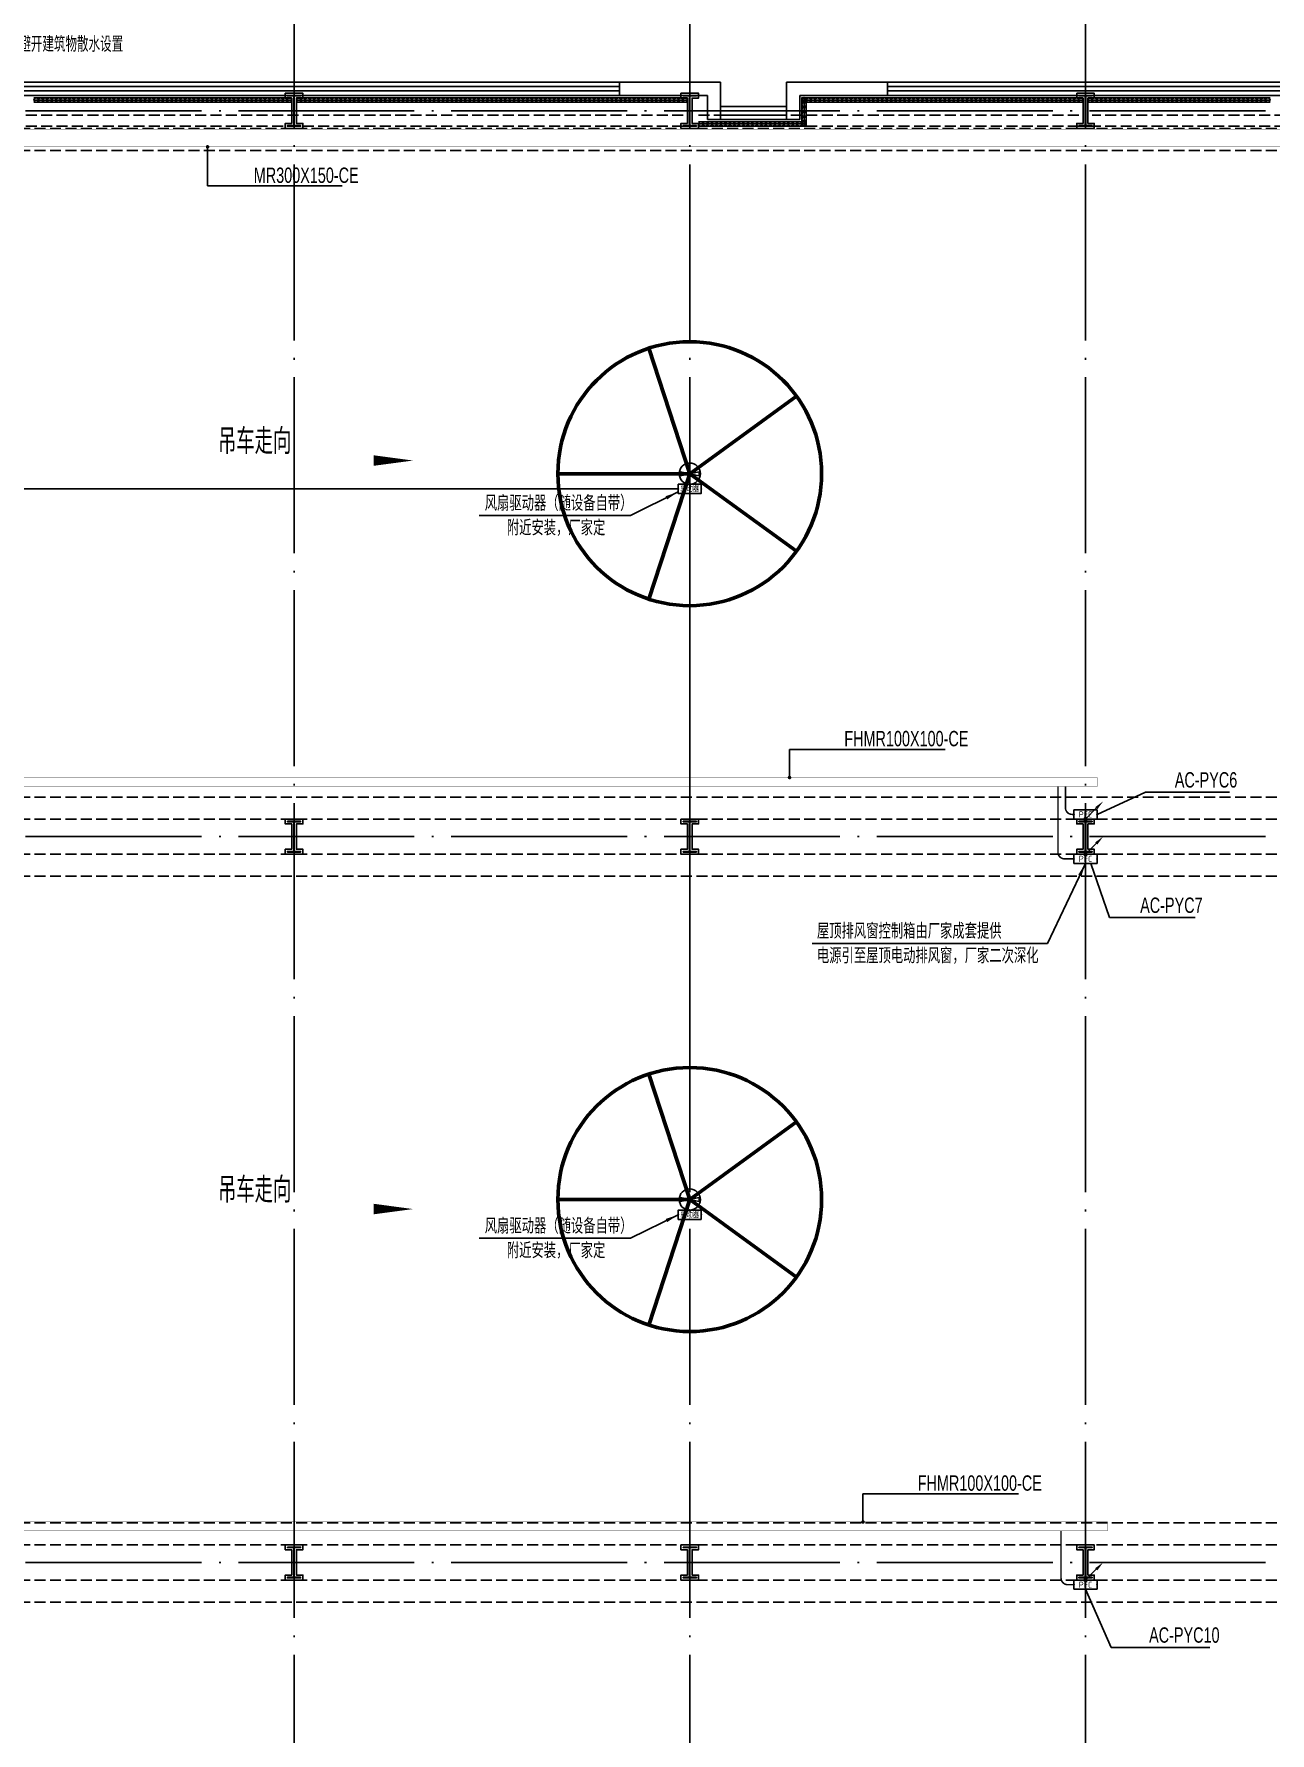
# Model space of a CAD drawing. Extents: x -1396510 to 1250330, y -1892470 to 1623980.
# Drawn here: x -188769 to -160657, y -753507 to -714884 of the extents above; entities that cross this region are included whole.
import ezdxf
from ezdxf.enums import TextEntityAlignment as Align

# ---------------------------------------------------------------- set-up
doc = ezdxf.new("R2010")
doc.units = 0
doc.header["$LTSCALE"] = 1000
doc.header["$MEASUREMENT"] = 0
doc.linetypes.add('DASH', pattern=[0.35, 0.25, -0.1])
doc.linetypes.add('DOTE', pattern=[2.42, 2, -0.2, 0.02, -0.2])
for name, color, linetype in [('A-AXIS-DOTE', 14, 'DOTE'), ('A-HATCH-2', 251, 'Continuous'), ('A-HRAIL', 173, 'Continuous'), ('A-LIN-V', 9, 'Continuous'), ('A-SFCE', 30, 'Continuous'), ('A-WINDOW', 140, 'Continuous'), ('AS-COLN', 6, 'Continuous'), ('AS-WALL', 40, 'Continuous'), ('CABLETRAY', 4, 'Continuous'), ('CABLETRAY_DIM', 3, 'Continuous'), ('CABLETRAY_FIRE', 1, 'DASH'), ('DIM-箱柜', 3, 'Continuous'), ('EQUIP-动力', 3, 'Continuous'), ('EQUIP-箱柜', 3, 'Continuous'), ('LWIRE', 4, 'Continuous'), ('TEL_TEXT', 7, 'Continuous'), ('WIRE-照明', 1, 'Continuous'), ('建-窗', 4, 'Continuous'), ('建-箭头', 3, 'Continuous')]:
    doc.layers.add(name, color=color, linetype=linetype)
doc.layers.add('A-云线2', color=3, linetype='Continuous', plot=False)
doc.styles.add('_TEL_ATTDEF', font='GBENOR', dxfattribs={"width": 0.8, "height": 3, "bigfont": 'GBCBIG'})
doc.styles.add('_TEL_DIM', font='SIMPLEX', dxfattribs={"width": 0.8, "height": 3.5, "bigfont": 'HZTXT'})
doc.styles.add('A-STANDARD', font='SIMPLEX', dxfattribs={"bigfont": 'GBCBIG'})
doc.styles.add('HZTXT5', font='aa.shx', dxfattribs={"width": 0.7, "bigfont": 'hztxt.shx'})
doc.styles.get("Standard").update_dxf_attribs({"font": 'gbenor.shx', "bigfont": 'gbcbig.shx'})

# ---------------------------------------------------------------- blocks, each defined once
blk = doc.blocks.new('WINDOW2DLIB$DYNSTYLE$00000005')
at = {"color": 0}
for points in [[(-0.5, 0.5), (-0.5, -0.5)], [(-0.5, 0.5), (0.5, 0.5)], [(0.5, -0.5), (0.5, 0.5)], [(0.5, 0.1667), (-0.5, 0.1667)], [(0.5, -0.1667), (-0.5, -0.1667)], [(-0.5, -0.5), (0.5, -0.5)]]:
    blk.add_lwpolyline(points, dxfattribs=at)
blk = doc.blocks.new('42343243')
at = {"layer": 'AS-WALL'}
for p, q in [((-173154, 1223170), (-175454, 1223170)), ((-175454, 1223170), (-175454, 1222870)), ((-175454, 1222870), (-173454, 1222870)), ((-173454, 1222320), (-173454, 1222870)), ((-173154, 1222620), (-173154, 1223170)), ((-171654, 1223170), (-171504, 1223170)), ((-171654, 1223170), (-171654, 1222870)), ((-171654, 1222870), (-171654, 1222870)), ((-171654, 1222620), (-171654, 1222870)), ((-169354, 1223170), (-171504, 1223170)), ((-171354, 1222320), (-171354, 1222870)), ((-171354, 1222870), (-169354, 1222870)), ((-169354, 1222870), (-169354, 1223170)), ((-173154, 1222320), (-173154, 1222620)), ((-171654, 1222620), (-171654, 1222320)), ((-173454, 1222320), (-173154, 1222320)), ((-171654, 1222320), (-171354, 1222320))]:
    blk.add_line(p, q, dxfattribs=at)
at = {"layer": '建-窗', "zscale": 300}
for p, xscale, yscale, rotation in [((-185904, 1223020), -20900, -300, 359.9999999994913), ((-162754, 1223020), -13200, -300, 359.9999999996728), ((-172404, 1222470), -1500, 300, 179.9999999999555)]:
    blk.add_blockref('WINDOW2DLIB$DYNSTYLE$00000005', p, dxfattribs=dict(at, xscale=xscale, yscale=yscale, rotation=rotation))
blk = doc.blocks.new('nt66')
at = {"layer": 'A-HATCH-2', "color": 8}
blk.add_lwpolyline([(-195840, 766870), (-195440, 766870), (-195440, 766758), (-195586, 766758), (-195586, 766182), (-195440, 766182), (-195440, 766070), (-195840, 766070), (-195840, 766182), (-195694, 766182), (-195694, 766758), (-195840, 766758)], close=True, dxfattribs=at)
at = {"layer": 'AS-COLN'}
blk.add_lwpolyline([(-195790, 766820), (-195490, 766820), (-195490, 766808), (-195636, 766808), (-195636, 766132), (-195490, 766132), (-195490, 766120), (-195790, 766120), (-195790, 766132), (-195644, 766132), (-195644, 766808), (-195790, 766808)], close=True, dxfattribs=at)
blk = doc.blocks.new('33333')
for p in [(12786, -43900), (21786, -43900), (30786, -43900), (12786, -60400), (21786, -60400), (30786, -60400), (12786, -76900), (21786, -76900), (30786, -76900)]:
    blk.add_blockref('nt66', p)
blk = doc.blocks.new('w42343')
at = {"layer": 'A-HATCH-2', "color": 8, "linetype": 'DASH'}
for p, q in [((-263654, 722170), (-128354, 722170)), ((-263654, 721670), (-128354, 721670)), ((-263654, 706970), (-128354, 706970)), ((-263654, 706470), (-128354, 706470)), ((-263654, 705670), (-128354, 705670)), ((-263654, 705170), (-128354, 705170)), ((-263654, 690470), (-128354, 690470)), ((-263654, 689970), (-128354, 689970)), ((-263654, 689170), (-128354, 689170)), ((-263654, 688670), (-128354, 688670))]:
    blk.add_line(p, q, dxfattribs=at)
blk = doc.blocks.new('w4324324')
at = {"layer": 'A-HATCH-2', "color": 0, "lineweight": 60}
for q in [(-1694760, 686605), (-1697614, 684532), (-1691907, 684532), (-1696524, 681178), (-1692997, 681178)]:
    blk.add_line((-1694760, 683605), q, dxfattribs=at)
blk.add_circle((-1694760, 683605), 3000, dxfattribs=at)
blk = doc.blocks.new('ner546')
at = {"layer": 'A-LIN-V', "color": 8}
for p in [(614780, -28744), (631280, -28744)]:
    blk.add_blockref('w4324324', p, dxfattribs=at)
blk = doc.blocks.new('99平面图例外参$0$$LinePat$圆环')
for points in [[(0, 150), (300, 150)], [(0, 0), (300, 0)], [(0, -150), (300, -150)]]:
    blk.add_lwpolyline(points)
at = {"color": 0}
blk.add_circle((150, 0), 150, dxfattribs=at)
blk = doc.blocks.new('世赫2#厂房一层0821')
at = {"layer": 'A-AXIS-DOTE', "color": 8, "ltscale": 2}
for p, q in [((102300, -87498.9), (102300, 6300)), ((111300, -87498.9), (111300, 6300)), ((120300, -87498.9), (120300, 6300)), ((163114.2, 0), (-11095.8, 0)), ((163114.2, -16500), (-11095.8, -16500)), ((163114.2, -33000), (-11095.8, -33000))]:
    blk.add_line(p, q, dxfattribs=at)
at = {"layer": 'A-SFCE', "linetype": 'DASH'}
for p, q in [((111150, -100), (93450, -100)), ((111150, -350), (93450, -350)), ((138150, -100), (120450, -100)), ((138150, -350), (120450, -350))]:
    blk.add_line(p, q, dxfattribs=at)
at = {"layer": 'A-SFCE', "color": 2, "linetype": 'DASH'}
for p, q in [((120150, -100), (111450, -100)), ((120150, -350), (111450, -350))]:
    blk.add_line(p, q, dxfattribs=at)
at = {"layer": '建-箭头', "color": 8}
for points in [[(98107.8, -7951.1, 0, 0, 0), (105007.8, -7951.1, 0, 240, 0), (104107.8, -7951.1, 0, 0, 0)], [(98107.8, -24966.1, 0, 0, 0), (105007.8, -24966.1, 0, 240, 0), (104107.8, -24966.1, 0, 0, 0)]]:
    blk.add_lwpolyline(points, format="xyseb", dxfattribs=at)
at = {"layer": 'A-HRAIL', "yscale": 0.3333333333111111, "zscale": 0.3333333333111111}
for p, xscale, rotation in [((96486.4, 244), -0.336818181795725, 359.9999999997967), ((96587.5, 244), -0.336818181795725, 359.9999999997967), ((96688.5, 244), -0.336818181795725, 359.9999999997967), ((96789.5, 244), -0.336818181795725, 359.9999999997967), ((96890.6, 244), -0.336818181795725, 359.9999999997967), ((96991.6, 244), -0.336818181795725, 359.9999999997967), ((97092.7, 244), -0.336818181795725, 359.9999999997967), ((97193.7, 244), -0.336818181795725, 359.9999999997967), ((97294.8, 244), -0.336818181795725, 359.9999999997967), ((97395.8, 244), -0.336818181795725, 359.9999999997967), ((97496.9, 244), -0.336818181795725, 359.9999999997967), ((97597.9, 244), -0.336818181795725, 359.9999999997967), ((97699, 244), -0.336818181795725, 359.9999999997967), ((97800, 244), -0.336818181795725, 359.9999999997967), ((97901, 244), -0.336818181795725, 359.9999999997967), ((98002.1, 244), -0.336818181795725, 359.9999999997967), ((98103.1, 244), -0.336818181795725, 359.9999999997967), ((98204.2, 244), -0.336818181795725, 359.9999999997967), ((98305.2, 244), -0.336818181795725, 359.9999999997967), ((98406.3, 244), -0.336818181795725, 359.9999999997967), ((98507.3, 244), -0.336818181795725, 359.9999999997967), ((98608.4, 244), -0.336818181795725, 359.9999999997967), ((98709.4, 244), -0.336818181795725, 359.9999999997967), ((98810.5, 244), -0.336818181795725, 359.9999999997967), ((98911.5, 244), -0.336818181795725, 359.9999999997967), ((99012.5, 244), -0.336818181795725, 359.9999999997967), ((99113.6, 244), -0.336818181795725, 359.9999999997967), ((99214.6, 244), -0.336818181795725, 359.9999999997967), ((99315.7, 244), -0.336818181795725, 359.9999999997967), ((99416.7, 244), -0.336818181795725, 359.9999999997967), ((99517.8, 244), -0.336818181795725, 359.9999999997967), ((99618.8, 244), -0.336818181795725, 359.9999999997967), ((99719.9, 244), -0.336818181795725, 359.9999999997967), ((99820.9, 244), -0.336818181795725, 359.9999999997967), ((99922, 244), -0.336818181795725, 359.9999999997967), ((100023, 244), -0.336818181795725, 359.9999999997967), ((100124, 244), -0.336818181795725, 359.9999999997967), ((100225.1, 244), -0.336818181795725, 359.9999999997967), ((100326.1, 244), -0.336818181795725, 359.9999999997967), ((100427.2, 244), -0.336818181795725, 359.9999999997967), ((100528.2, 244), -0.336818181795725, 359.9999999997967), ((100629.3, 244), -0.336818181795725, 359.9999999997967), ((100730.3, 244), -0.336818181795725, 359.9999999997967), ((100831.4, 244), -0.336818181795725, 359.9999999997967), ((100932.4, 244), -0.336818181795725, 359.9999999997967), ((101033.5, 244), -0.336818181795725, 359.9999999997967), ((101134.5, 244), -0.336818181795725, 359.9999999997967), ((101235.5, 244), -0.336818181795725, 359.9999999997967), ((101336.6, 244), -0.336818181795725, 359.9999999997967), ((101437.6, 244), -0.336818181795725, 359.9999999997967), ((101538.7, 244), -0.336818181795725, 359.9999999997967), ((101639.7, 244), -0.336818181795725, 359.9999999997967), ((101740.8, 244), -0.336818181795725, 359.9999999997967), ((101841.8, 244), -0.336818181795725, 359.9999999997967), ((101942.9, 244), -0.336818181795725, 359.9999999997967), ((102043.9, 244), -0.336818181795725, 359.9999999997967), ((102145, 244), -0.336818181795725, 359.9999999997967), ((102246, 244), -0.336818181795725, 359.9999999997967), ((102455, 244), -0.3368181817957273, 359.9999999997967), ((102556.1, 244), -0.3368181817957273, 359.9999999997967), ((102657.1, 244), -0.3368181817957273, 359.9999999997967), ((102758.2, 244), -0.3368181817957273, 359.9999999997967), ((102859.2, 244), -0.3368181817957273, 359.9999999997967), ((102960.3, 244), -0.3368181817957273, 359.9999999997967), ((103061.3, 244), -0.3368181817957273, 359.9999999997967), ((103162.4, 244), -0.3368181817957273, 359.9999999997967), ((103263.4, 244), -0.3368181817957273, 359.9999999997967), ((103364.5, 244), -0.3368181817957273, 359.9999999997967), ((103465.5, 244), -0.3368181817957273, 359.9999999997967), ((103566.5, 244), -0.3368181817957273, 359.9999999997967), ((103667.6, 244), -0.3368181817957273, 359.9999999997967), ((103768.6, 244), -0.3368181817957273, 359.9999999997967), ((103869.7, 244), -0.3368181817957273, 359.9999999997967), ((103970.7, 244), -0.3368181817957273, 359.9999999997967), ((104071.8, 244), -0.3368181817957273, 359.9999999997967), ((104172.8, 244), -0.3368181817957273, 359.9999999997967), ((104273.9, 244), -0.3368181817957273, 359.9999999997967), ((104374.9, 244), -0.3368181817957273, 359.9999999997967), ((104476, 244), -0.3368181817957273, 359.9999999997967), ((104577, 244), -0.3368181817957273, 359.9999999997967), ((104678, 244), -0.3368181817957273, 359.9999999997967), ((104779.1, 244), -0.3368181817957273, 359.9999999997967), ((104880.1, 244), -0.3368181817957273, 359.9999999997967), ((104981.2, 244), -0.3368181817957273, 359.9999999997967), ((105082.2, 244), -0.3368181817957273, 359.9999999997967), ((105183.3, 244), -0.3368181817957273, 359.9999999997967), ((105284.3, 244), -0.3368181817957273, 359.9999999997967), ((105385.4, 244), -0.3368181817957273, 359.9999999997967), ((105486.4, 244), -0.3368181817957273, 359.9999999997967), ((105587.5, 244), -0.3368181817957273, 359.9999999997967), ((105688.5, 244), -0.3368181817957273, 359.9999999997967), ((105789.5, 244), -0.3368181817957273, 359.9999999997967), ((105890.6, 244), -0.3368181817957273, 359.9999999997967), ((105991.6, 244), -0.3368181817957273, 359.9999999997967), ((106092.7, 244), -0.3368181817957273, 359.9999999997967), ((106193.7, 244), -0.3368181817957273, 359.9999999997967), ((106294.8, 244), -0.3368181817957273, 359.9999999997967), ((106395.8, 244), -0.3368181817957273, 359.9999999997967), ((106496.9, 244), -0.3368181817957273, 359.9999999997967), ((106597.9, 244), -0.3368181817957273, 359.9999999997967), ((106699, 244), -0.3368181817957273, 359.9999999997967), ((106800, 244), -0.3368181817957273, 359.9999999997967), ((106901, 244), -0.3368181817957273, 359.9999999997967), ((107002.1, 244), -0.3368181817957273, 359.9999999997967), ((107103.1, 244), -0.3368181817957273, 359.9999999997967), ((107204.2, 244), -0.3368181817957273, 359.9999999997967), ((107305.2, 244), -0.3368181817957273, 359.9999999997967), ((107406.3, 244), -0.3368181817957273, 359.9999999997967), ((107507.3, 244), -0.3368181817957273, 359.9999999997967), ((107608.4, 244), -0.3368181817957273, 359.9999999997967), ((107709.4, 244), -0.3368181817957273, 359.9999999997967), ((107810.5, 244), -0.3368181817957273, 359.9999999997967), ((107911.5, 244), -0.3368181817957273, 359.9999999997967), ((108012.5, 244), -0.3368181817957273, 359.9999999997967), ((108113.6, 244), -0.3368181817957273, 359.9999999997967), ((108214.6, 244), -0.3368181817957273, 359.9999999997967), ((108315.7, 244), -0.3368181817957273, 359.9999999997967), ((108416.7, 244), -0.3368181817957273, 359.9999999997967), ((108517.8, 244), -0.3368181817957273, 359.9999999997967), ((108618.8, 244), -0.3368181817957273, 359.9999999997967), ((108719.9, 244), -0.3368181817957273, 359.9999999997967), ((108820.9, 244), -0.3368181817957273, 359.9999999997967), ((108922, 244), -0.3368181817957273, 359.9999999997967), ((109023, 244), -0.3368181817957273, 359.9999999997967), ((109124, 244), -0.3368181817957273, 359.9999999997967), ((109225.1, 244), -0.3368181817957273, 359.9999999997967), ((109326.1, 244), -0.3368181817957273, 359.9999999997967), ((109427.2, 244), -0.3368181817957273, 359.9999999997967), ((109528.2, 244), -0.3368181817957273, 359.9999999997967), ((109629.3, 244), -0.3368181817957273, 359.9999999997967), ((109730.3, 244), -0.3368181817957273, 359.9999999997967), ((109831.4, 244), -0.3368181817957273, 359.9999999997967), ((109932.4, 244), -0.3368181817957273, 359.9999999997967), ((110033.5, 244), -0.3368181817957273, 359.9999999997967), ((110134.5, 244), -0.3368181817957273, 359.9999999997967), ((110235.5, 244), -0.3368181817957273, 359.9999999997967), ((110336.6, 244), -0.3368181817957273, 359.9999999997967), ((110437.6, 244), -0.3368181817957273, 359.9999999997967), ((110538.7, 244), -0.3368181817957273, 359.9999999997967), ((110639.7, 244), -0.3368181817957273, 359.9999999997967), ((110740.8, 244), -0.3368181817957273, 359.9999999997967), ((110841.8, 244), -0.3368181817957273, 359.9999999997967), ((110942.9, 244), -0.3368181817957273, 359.9999999997967), ((111043.9, 244), -0.3368181817957273, 359.9999999997967), ((111145, 244), -0.3368181817957273, 359.9999999997967), ((111246, 244), -0.3368181817957273, 359.9999999997967), ((113900, 191.7), -0.3611111226889233, 270), ((113951.5, 244), -0.3384127415271159, 359.9999999997966), ((113900, 83.3), -0.3611111226889233, 270), ((113900, -25), -0.3611111226889233, 270), ((114053, 244), -0.3384127415271159, 359.9999999997966), ((114154.6, 244), -0.3384127415271159, 359.9999999997966), ((114256.1, 244), -0.3384127415271159, 359.9999999997966), ((114357.6, 244), -0.3384127415271159, 359.9999999997966), ((114459.1, 244), -0.3384127415271159, 359.9999999997966), ((114560.7, 244), -0.3384127415271159, 359.9999999997966), ((114662.2, 244), -0.3384127415271159, 359.9999999997966), ((114763.7, 244), -0.3384127415271159, 359.9999999997966), ((114865.2, 244), -0.3384127415271159, 359.9999999997966), ((114966.8, 244), -0.3384127415271159, 359.9999999997966), ((115068.3, 244), -0.3384127415271159, 359.9999999997966), ((115169.8, 244), -0.3384127415271159, 359.9999999997966), ((115271.3, 244), -0.3384127415271159, 359.9999999997966), ((115372.9, 244), -0.3384127415271159, 359.9999999997966), ((115474.4, 244), -0.3384127415271159, 359.9999999997966), ((115575.9, 244), -0.3384127415271159, 359.9999999997966), ((115677.4, 244), -0.3384127415271159, 359.9999999997966), ((115779, 244), -0.3384127415271159, 359.9999999997966), ((115880.5, 244), -0.3384127415271159, 359.9999999997966), ((115982, 244), -0.3384127415271159, 359.9999999997966), ((116083.5, 244), -0.3384127415271159, 359.9999999997966), ((116185, 244), -0.3384127415271159, 359.9999999997966), ((116286.6, 244), -0.3384127415271159, 359.9999999997966), ((116388.1, 244), -0.3384127415271159, 359.9999999997966), ((116489.6, 244), -0.3384127415271159, 359.9999999997966), ((116591.1, 244), -0.3384127415271159, 359.9999999997966), ((116692.7, 244), -0.3384127415271159, 359.9999999997966), ((116794.2, 244), -0.3384127415271159, 359.9999999997966), ((116895.7, 244), -0.3384127415271159, 359.9999999997966), ((116997.2, 244), -0.3384127415271159, 359.9999999997966), ((117098.8, 244), -0.3384127415271159, 359.9999999997966), ((117200.3, 244), -0.3384127415271159, 359.9999999997966), ((117301.8, 244), -0.3384127415271159, 359.9999999997966), ((117403.3, 244), -0.3384127415271159, 359.9999999997966), ((117504.9, 244), -0.3384127415271159, 359.9999999997966), ((117606.4, 244), -0.3384127415271159, 359.9999999997966), ((117707.9, 244), -0.3384127415271159, 359.9999999997966), ((117809.4, 244), -0.3384127415271159, 359.9999999997966), ((117911, 244), -0.3384127415271159, 359.9999999997966), ((118012.5, 244), -0.3384127415271159, 359.9999999997966), ((118114, 244), -0.3384127415271159, 359.9999999997966), ((118215.5, 244), -0.3384127415271159, 359.9999999997966), ((118317, 244), -0.3384127415271159, 359.9999999997966), ((118418.6, 244), -0.3384127415271159, 359.9999999997966), ((118520.1, 244), -0.3384127415271159, 359.9999999997966), ((118621.6, 244), -0.3384127415271159, 359.9999999997966), ((118723.1, 244), -0.3384127415271159, 359.9999999997966), ((118824.7, 244), -0.3384127415271159, 359.9999999997966), ((118926.2, 244), -0.3384127415271159, 359.9999999997966), ((119027.7, 244), -0.3384127415271159, 359.9999999997966), ((119129.2, 244), -0.3384127415271159, 359.9999999997966), ((119230.8, 244), -0.3384127415271159, 359.9999999997966), ((119332.3, 244), -0.3384127415271159, 359.9999999997966), ((119433.8, 244), -0.3384127415271159, 359.9999999997966), ((119535.3, 244), -0.3384127415271159, 359.9999999997966), ((119636.9, 244), -0.3384127415271159, 359.9999999997966), ((119738.4, 244), -0.3384127415271159, 359.9999999997966), ((119839.9, 244), -0.3384127415271159, 359.9999999997966), ((119941.4, 244), -0.3384127415271159, 359.9999999997966), ((120043, 244), -0.3384127415271159, 359.9999999997966), ((120144.5, 244), -0.3384127415271159, 359.9999999997966), ((120246, 244), -0.3384127415271159, 359.9999999997966), ((120455, 244), -0.3368181817957239, 359.9999999997967), ((120556.1, 244), -0.3368181817957239, 359.9999999997967), ((120657.1, 244), -0.3368181817957239, 359.9999999997967), ((120758.2, 244), -0.3368181817957239, 359.9999999997967), ((120859.2, 244), -0.3368181817957239, 359.9999999997967), ((120960.3, 244), -0.3368181817957239, 359.9999999997967), ((121061.3, 244), -0.3368181817957239, 359.9999999997967), ((121162.4, 244), -0.3368181817957239, 359.9999999997967), ((121263.4, 244), -0.3368181817957239, 359.9999999997967), ((121364.5, 244), -0.3368181817957239, 359.9999999997967), ((121465.5, 244), -0.3368181817957239, 359.9999999997967), ((121566.5, 244), -0.3368181817957239, 359.9999999997967), ((121667.6, 244), -0.3368181817957239, 359.9999999997967), ((121768.6, 244), -0.3368181817957239, 359.9999999997967), ((121869.7, 244), -0.3368181817957239, 359.9999999997967), ((121970.7, 244), -0.3368181817957239, 359.9999999997967), ((122071.8, 244), -0.3368181817957239, 359.9999999997967), ((122172.8, 244), -0.3368181817957239, 359.9999999997967), ((122273.9, 244), -0.3368181817957239, 359.9999999997967), ((122374.9, 244), -0.3368181817957239, 359.9999999997967), ((122476, 244), -0.3368181817957239, 359.9999999997967), ((122577, 244), -0.3368181817957239, 359.9999999997967), ((122678, 244), -0.3368181817957239, 359.9999999997967), ((122779.1, 244), -0.3368181817957239, 359.9999999997967), ((122880.1, 244), -0.3368181817957239, 359.9999999997967), ((122981.2, 244), -0.3368181817957239, 359.9999999997967), ((123082.2, 244), -0.3368181817957239, 359.9999999997967), ((123183.3, 244), -0.3368181817957239, 359.9999999997967), ((123284.3, 244), -0.3368181817957239, 359.9999999997967), ((123385.4, 244), -0.3368181817957239, 359.9999999997967), ((123486.4, 244), -0.3368181817957239, 359.9999999997967), ((123587.5, 244), -0.3368181817957239, 359.9999999997967), ((123688.5, 244), -0.3368181817957239, 359.9999999997967), ((123789.5, 244), -0.3368181817957239, 359.9999999997967), ((123890.6, 244), -0.3368181817957239, 359.9999999997967), ((123991.6, 244), -0.3368181817957239, 359.9999999997967), ((124092.7, 244), -0.3368181817957239, 359.9999999997967), ((124193.7, 244), -0.3368181817957239, 359.9999999997967), ((124294.8, 244), -0.3368181817957239, 359.9999999997967), ((124395.8, 244), -0.3368181817957239, 359.9999999997967), ((124496.9, 244), -0.3368181817957239, 359.9999999997967), ((113900, -133.3), -0.3611111226889233, 270), ((113900, -241.7), -0.3611111226889233, 270), ((113900, -350), -0.3611111226889233, 270)]:
    blk.add_blockref('99平面图例外参$0$$LinePat$圆环', p, dxfattribs=dict(at, xscale=xscale, rotation=rotation))
at = {"layer": 'A-HRAIL', "xscale": -0.3402776645396762, "yscale": 0.3333333333111111, "zscale": 0.3333333333111111}
for p in [(111602.1, -300), (111704.2, -300), (111806.3, -300), (111908.3, -300), (112010.4, -300), (112112.5, -300), (112214.6, -300), (112316.7, -300), (112418.8, -300), (112520.8, -300), (112622.9, -300), (112725, -300), (112827.1, -300), (112929.2, -300), (113031.3, -300), (113133.3, -300), (113235.4, -300), (113337.5, -300), (113439.6, -300), (113541.7, -300), (113643.8, -300), (113745.8, -300), (113847.9, -300), (113950, -300)]:
    blk.add_blockref('99平面图例外参$0$$LinePat$圆环', p, dxfattribs=at)
at = {"layer": 'A-LIN-V', "color": 8, "rotation": 90.00000000000001}
blk.add_blockref('ner546', (766160.7, 1055230), dxfattribs=at)
at = {"layer": 'A-WINDOW'}
for name, p in [('42343243', (285154.2, -1222520)), ('33333', (285154.2, -722570)), ('w42343', (285154.2, -722570))]:
    blk.add_blockref(name, p, dxfattribs=at)
at = {"layer": '建-箭头', "color": 7, "style": 'A-STANDARD'}
for p in [(100570.1, -7804.2), (100570.1, -24819.2)]:
    blk.add_text('吊车走向', height=578.72, dxfattribs=at).set_placement(p)
blk = doc.blocks.new('$equip$00002854')
for p, q in [((-0.62, 0.13), (-0.1, 0.02)), ((-0.62, -0.13), (-0.62, 0.13)), ((0.62, 0.13), (0.1, 0.02)), ((0.62, -0.13), (0.62, 0.13)), ((-0.1, -0.02), (-0.62, -0.13)), ((0.1, -0.02), (0.62, -0.13))]:
    blk.add_line(p, q)
at = {"const_width": 0.0571}
blk.add_lwpolyline([(-0.69, 0, 1), (0.69, 0, 1), (-0.69, 0, 1.215985)], format="xyb", dxfattribs=at)
for radius in [0.688, 0.104]:
    blk.add_circle((0, 0), radius)
for p in [(-0.69, 0), (0, 0.69), (0.69, 0), (0, -0.69)]:
    blk.add_point(p)
at = {"color": 7, "style": '_TEL_DIM', "flags": 1}
for tag in ['A', 'REMARK']:
    blk.add_attdef(tag, text='', height=0.00002, dxfattribs=at).set_placement((0, 0), align=Align.MIDDLE_CENTER)
blk = doc.blocks.new('$equip$00002926')
for p, q in [((0.75, 0.6), (-0.75, 0.6)), ((-0.75, 0.6), (-0.75, 0)), ((-0.75, 0), (0.75, 0)), ((0.75, 0), (0.75, 0.6))]:
    blk.add_line(p, q)
at = {"const_width": 0.0571}
blk.add_lwpolyline([(-0.75, 0.6), (-0.75, 0), (0.75, 0), (0.75, 0.6), (-0.75, 0.6), (-0.75, 0)], dxfattribs=at)
for p in [(-0.75, 0.3), (0, 0.6), (0, 0), (0.75, 0.3)]:
    blk.add_point(p)
at = {"color": 7, "style": '_TEL_DIM'}
blk.add_attdef('$TEXT$', text='', height=0.4, dxfattribs=at).set_placement((0, 0.3), align=Align.MIDDLE_CENTER)
at = {"color": 7, "style": '_TEL_DIM', "flags": 1}
for tag in ['A', 'REMARK']:
    blk.add_attdef(tag, text='', height=0.00002, dxfattribs=at).set_placement((0, 0), align=Align.MIDDLE_CENTER)
blk = doc.blocks.new('$equip$00002708')
for p, q in [((-0.75, 0.6), (-0.75, 0)), ((0.75, 0.6), (-0.75, 0.6)), ((-0.75, 0), (0.75, 0)), ((0.75, 0), (0.75, 0.6))]:
    blk.add_line(p, q)
at = {"const_width": 0.0571}
blk.add_lwpolyline([(-0.75, 0.6), (-0.75, 0), (0.75, 0), (0.75, 0.6), (-0.75, 0.6), (-0.75, 0)], dxfattribs=at)
for p in [(-0.75, 0.3), (0, 0.6), (0, 0), (0.75, 0.3)]:
    blk.add_point(p)
at = {"color": 7, "style": '_TEL_DIM', "flags": 1}
for tag in ['REMARK', 'A']:
    blk.add_attdef(tag, text='', height=0.4, dxfattribs=at).set_placement((0, 0), align=Align.MIDDLE_CENTER)
at = {"color": 7, "style": '_TEL_DIM'}
blk.add_attdef('$TEXT$', text='', height=0.4, dxfattribs=at).set_placement((0, 0.3), align=Align.MIDDLE_CENTER)
blk = doc.blocks.new('$TelecSys$00000079')
for p, q in [((0.7, 0.7), (0, 0)), ((0.1, 0.1), (0.1, 0.1)), ((-0.1, -0.1), (-0.1, -0.1))]:
    blk.add_line(p, q)
at = {"const_width": 0.142}
blk.add_lwpolyline([(-0.07, 0, 1), (0.07, 0, 1)], format="xyb", close=True, dxfattribs=at)
blk.add_solid([(0.63, 0.77), (0.77, 0.63), (1.15, 1.15)])
at = {"width": 0.8, "flags": 9}
blk.add_attdef('A', (0, 0), '', height=0.00002, dxfattribs=at)

msp = doc.modelspace()

# ---------------------------------------------------------------- linework, layer by layer
at = {"layer": 'CABLETRAY', "const_width": 7.5}
for points in [[(-196992.9, -717050), (-144282.9, -717050)], [(-144282.9, -717450), (-196992.9, -717450)]]:
    msp.add_lwpolyline(points, dxfattribs=at)
at = {"layer": 'CABLETRAY_DIM'}
for p, q in [((-184820, -717450), (-184820, -718340)), ((-184820, -718340), (-181760, -718340)), ((-171585.2, -731787.1), (-171585.2, -731147.1)), ((-171585.2, -731147.1), (-168045.2, -731147.1)), ((-169915.2, -748710), (-169915.2, -748070)), ((-169915.2, -748070), (-166375.2, -748070))]:
    msp.add_line(p, q, dxfattribs=at)
at = {"layer": 'CABLETRAY_DIM', "const_width": 40}
for points in [[(-184820, -717430, 1), (-184820, -717470, 1)], [(-171585.2, -731807.1, 1), (-171585.2, -731767.1, 1)], [(-169915.2, -748730, 1), (-169915.2, -748690, 1)]]:
    msp.add_lwpolyline(points, format="xyb", close=True, dxfattribs=at)
at = {"layer": 'CABLETRAY_FIRE', "const_width": 7.5}
for points in [[(-262480, -731787.1), (-164584.2, -731787.1)], [(-164584.2, -731787.1), (-164584.2, -731987.1)], [(-164584.2, -731987.1), (-262480, -731987.1)], [(-262480, -748710), (-164353.3, -748710)], [(-164353.3, -748710), (-164353.3, -748910)], [(-164353.3, -748910), (-262480, -748910)]]:
    msp.add_lwpolyline(points, dxfattribs=at)
at = {"layer": 'DIM-箱柜'}
for p, q in [((-174116.7, -725295.6), (-175200, -725830)), ((-175200, -725830), (-178640, -725830)), ((-164591.7, -732625), (-163490, -732120)), ((-163490, -732120), (-161580, -732120)), ((-164854.2, -733740), (-165718.5, -735557.5)), ((-164730, -733740), (-164310, -734970)), ((-164310, -734970), (-162360, -734970)), ((-165718.5, -735557.5), (-171066.8, -735557.5)), ((-174116.7, -741725.6), (-175200, -742260)), ((-175200, -742260), (-178640, -742260)), ((-164854.2, -750240), (-164270, -751560)), ((-164270, -751560), (-162030, -751560))]:
    msp.add_line(p, q, dxfattribs=at)
for points in [[(-174116.7, -725295.6, 0, 80, 0), (-174385.7, -725428.3, 0, 0, 0)], [(-164854.2, -733740, 0, 80, 0), (-164983, -734010.9, 0, 0, 0)], [(-174116.7, -741725.6, 0, 80, 0), (-174385.7, -741858.3, 0, 0, 0)]]:
    msp.add_lwpolyline(points, format="xyseb", dxfattribs=at)
at = {"layer": 'WIRE-照明', "linetype": 'Continuous', "const_width": 35}
for points in [[(-191591.7, -725225.6), (-174116.7, -725225.6)], [(-173854.2, -741139.4), (-173854.2, -725330.6)], [(-165480, -733485), (-165480, -731987.1)], [(-165310, -732475), (-165310, -731987.1)], [(-165160, -732625), (-165116.7, -732625)], [(-165330, -733635), (-165116.7, -733635)], [(-165410, -749985), (-165410, -748910)], [(-165260, -750135), (-165116.7, -750135)]]:
    msp.add_lwpolyline(points, dxfattribs=at)
for points in [[(-165310, -732475, 0.4142136), (-165160, -732625)], [(-165480, -733485, 0.4142136), (-165330, -733635)], [(-165410, -749985, 0.4142136), (-165260, -750135)]]:
    msp.add_lwpolyline(points, format="xyb", dxfattribs=at)

# ---------------------------------------------------------------- block references
at = {"layer": 'A-云线2'}
msp.add_blockref('世赫2#厂房一层0821', (-285154.2, -716630), dxfattribs=at)
at = {"layer": 'EQUIP-动力', "xscale": 350, "yscale": 350, "zscale": 350}
for p in [(-173854.2, -724880), (-173854.2, -741380)]:
    msp.add_blockref('$equip$00002854', p, dxfattribs=at)
at = {"layer": 'EQUIP-箱柜'}
ref = msp.add_blockref('$equip$00002926', (-173854.2, -725330.6), dxfattribs=dict(at, xscale=350, yscale=350, zscale=350))
ref.add_attrib('$TEXT$', '驱动器', dxfattribs={"layer": '0', "color": 7, "height": 140, "style": '_TEL_ATTDEF'}).set_placement((-173854.2, -725225.6), align=Align.MIDDLE_CENTER)
ref = msp.add_blockref('$equip$00002708', (-164854.2, -732730), dxfattribs=dict(at, xscale=350, yscale=350, zscale=350))
ref.add_attrib('$TEXT$', 'PFC', dxfattribs={"layer": '0', "color": 7, "height": 140, "style": '_TEL_ATTDEF'}).set_placement((-164854.2, -732625), align=Align.MIDDLE_CENTER)
ref = msp.add_blockref('$equip$00002708', (-164854.2, -733740), dxfattribs=dict(at, xscale=350, yscale=350, zscale=350))
ref.add_attrib('$TEXT$', 'PFC', dxfattribs={"layer": '0', "color": 7, "height": 140, "style": '_TEL_ATTDEF'}).set_placement((-164854.2, -733635), align=Align.MIDDLE_CENTER)
ref = msp.add_blockref('$equip$00002926', (-173854.2, -741830.6), dxfattribs=dict(at, xscale=350, yscale=350, zscale=350))
ref.add_attrib('$TEXT$', '驱动器', dxfattribs={"layer": '0', "color": 7, "height": 140, "style": '_TEL_ATTDEF'}).set_placement((-173854.2, -741725.6), align=Align.MIDDLE_CENTER)
ref = msp.add_blockref('$equip$00002708', (-164854.2, -750240), dxfattribs=dict(at, xscale=350, yscale=350, zscale=350))
ref.add_attrib('$TEXT$', 'PFC', dxfattribs={"layer": '0', "color": 7, "height": 140, "style": '_TEL_ATTDEF'}).set_placement((-164854.2, -750135), align=Align.MIDDLE_CENTER)
at = {"layer": 'LWIRE', "xscale": 350, "yscale": 350, "zscale": 350}
for p in [(-164854.2, -732730), (-164854.2, -733530), (-164854.2, -750030)]:
    msp.add_blockref('$TelecSys$00000079', p, dxfattribs=at)

# ---------------------------------------------------------------- texts
at = {"layer": 'CABLETRAY_DIM', "color": 7, "style": 'HZTXT5', "width": 0.7}
for s, p in [('MR300X150-CE', (-183769.7, -718270)), ('FHMR100X100-CE', (-170339.3, -731077.1)), ('FHMR100X100-CE', (-168669.3, -748000))]:
    msp.add_text(s, height=350, dxfattribs=at).set_placement(p)
at = {"layer": 'DIM-箱柜', "color": 7}
for s, style, width, p in [('风扇驱动器（随设备自带）', '_TEL_DIM', 0.8, (-178517.3, -725725)), ('附近安装，厂家定', '_TEL_DIM', 0.8, (-178014.6, -726285)), ('AC-PYC6', 'HZTXT5', 0.7, (-162823.1, -732015)), ('AC-PYC7', 'HZTXT5', 0.7, (-163611, -734865)), ('屋顶排风窗控制箱由厂家成套提供', '_TEL_DIM', 0.8, (-170961.8, -735452.5)), ('电源引至屋顶电动排风窗，厂家二次深化', '_TEL_DIM', 0.8, (-170961.8, -736012.5)), ('风扇驱动器（随设备自带）', '_TEL_DIM', 0.8, (-178517.3, -742155)), ('附近安装，厂家定', '_TEL_DIM', 0.8, (-178014.6, -742715)), ('AC-PYC10', 'HZTXT5', 0.7, (-163407.4, -751455))]:
    msp.add_text(s, height=350, dxfattribs=dict(at, style=style, width=width)).set_placement(p)
at = {"layer": 'TEL_TEXT', "style": '_TEL_DIM', "width": 0.75}
msp.add_text('电缆井避开建筑物散水设置', height=350, dxfattribs=at).set_placement((-189889.7, -715291, 0.1))

doc.saveas('drawing.dxf')
